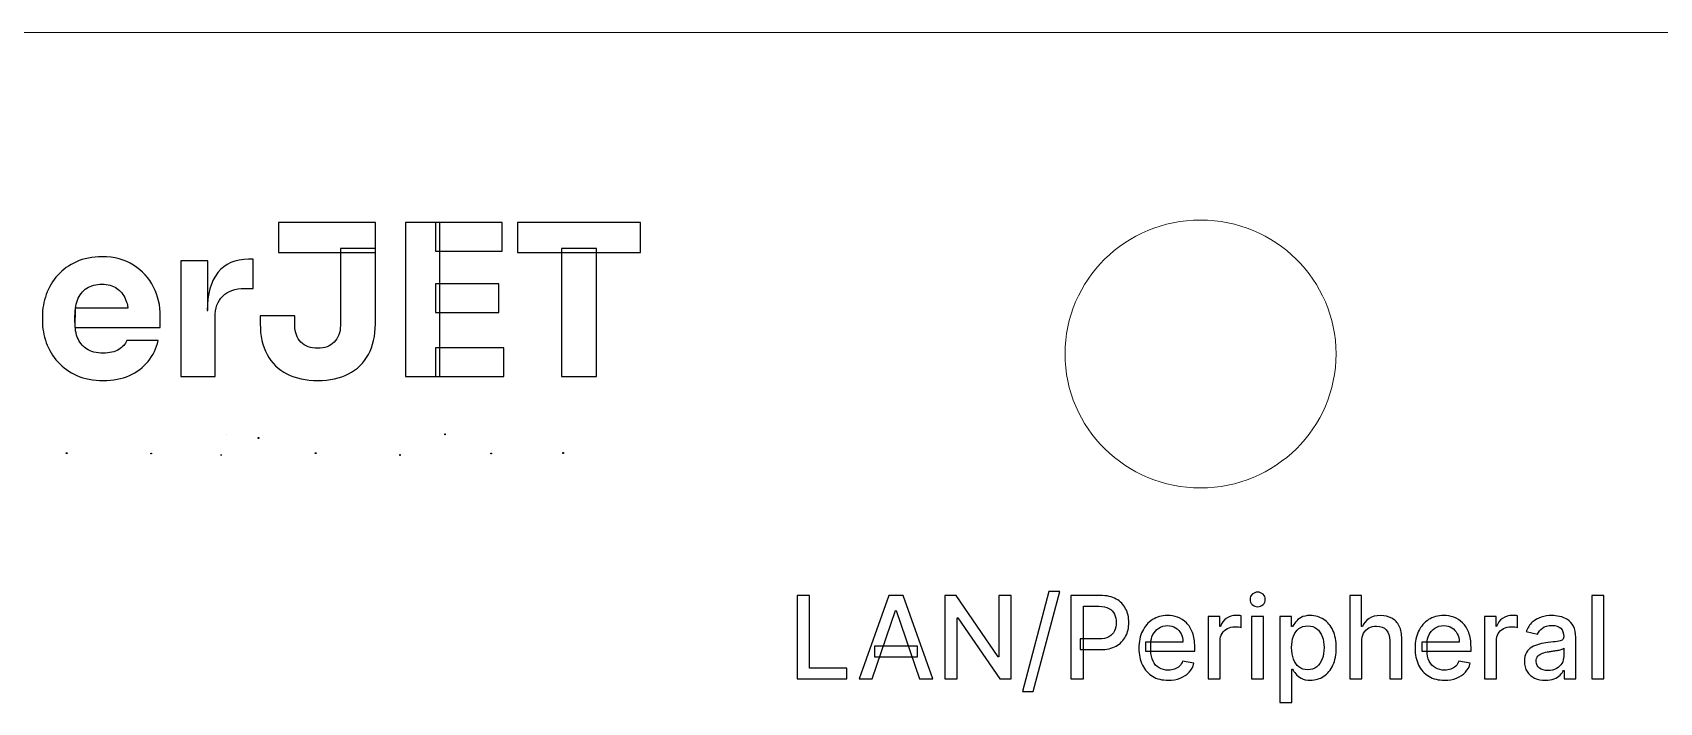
# Model space of a CAD drawing. Header units: millimetres. Extents: x -62 to 62, y -18 to 19.
# Drawn here: x 0.93 to 31.33, y 6.01 to 18.52 of the extents above; entities that cross this region are included whole.
import ezdxf
from ezdxf.lldxf.tags import DXFTag

# ---------------------------------------------------------------- set-up
doc = ezdxf.new("R2010")
doc.units = ezdxf.units.MM
doc.header["$MEASUREMENT"] = 0
doc.header["$XCLIPFRAME"] = 0
doc.layers.add('Layer 1', color=7, linetype='Continuous')
tags = doc.linetypes.add('New Line12', pattern=[0.2, 0.1, -0.1]).pattern_tags.tags
tags[6:7] = [DXFTag(74, 4), DXFTag(75, 0), DXFTag(340, '0'), DXFTag(46, 1.0), DXFTag(50, 0.0), DXFTag(44, 0.0), DXFTag(45, 0.0)]
tags[4:5] = [DXFTag(74, 4), DXFTag(75, 0), DXFTag(340, '0'), DXFTag(46, 1.0), DXFTag(50, 0.0), DXFTag(44, 0.0), DXFTag(45, 0.0)]
tags = doc.linetypes.add('New Line21', pattern=[0.2, 0.1, -0.1]).pattern_tags.tags
tags[6:7] = [DXFTag(74, 4), DXFTag(75, 0), DXFTag(340, '0'), DXFTag(46, 1.0), DXFTag(50, 0.0), DXFTag(44, 0.0), DXFTag(45, 0.0)]
tags[4:5] = [DXFTag(74, 4), DXFTag(75, 0), DXFTag(340, '0'), DXFTag(46, 1.0), DXFTag(50, 0.0), DXFTag(44, 0.0), DXFTag(45, 0.0)]
picture_1 = doc.add_image_def('image22.png', size_in_pixel=(75, 107))
picture_2 = doc.add_image_def('image23.png', size_in_pixel=(80, 80))
picture_3 = doc.add_image_def('image24.png', size_in_pixel=(80, 80))
picture_4 = doc.add_image_def('image25.png', size_in_pixel=(64, 77))
picture_5 = doc.add_image_def('image26.png', size_in_pixel=(22, 103))
picture_6 = doc.add_image_def('image27.png', size_in_pixel=(40, 75))
picture_7 = doc.add_image_def('image28.png', size_in_pixel=(51, 99))
picture_8 = doc.add_image_def('image29.png', size_in_pixel=(15, 14))
picture_9 = doc.add_image_def('image30.png', size_in_pixel=(22, 75))
picture_10 = doc.add_image_def('image31.png', size_in_pixel=(64, 77))

msp = doc.modelspace()

# ---------------------------------------------------------------- linework, layer by layer
at = {"layer": 'Layer 1', "color": 1, "linetype": 'New Line21', "lineweight": 5}
msp.add_open_spline([(-50.809, 18.516), (-50.809, 18.516), (50.768, 18.516), (50.768, 18.516)], degree=3, dxfattribs=at)
at = {"layer": 'Layer 1'}
for points, knots in [([(5.528, 14.408), (5.528, 14.408), (5.528, 14.972), (5.528, 14.972), (5.528, 14.972), (5.528, 14.972), (7.34, 14.972), (7.34, 14.972), (7.34, 14.972), (7.34, 14.972), (7.34, 14.408), (7.34, 14.408), (7.34, 14.408), (7.34, 14.408), (5.528, 14.408), (5.528, 14.408)], [0, 0, 0, 0, 0.2, 0.2, 0.2, 0.2, 0.4, 0.4, 0.4, 0.4, 0.6, 0.6, 0.6, 0.6, 1, 1, 1, 1]), ([(7.905, 12.094), (7.905, 12.094), (7.905, 14.972), (7.905, 14.972), (7.905, 14.972), (7.905, 14.972), (8.543, 14.972), (8.543, 14.972), (8.543, 14.972), (8.543, 14.972), (8.543, 12.094), (8.543, 12.094), (8.543, 12.094), (8.543, 12.094), (7.905, 12.094), (7.905, 12.094)], [0, 0, 0, 0, 0.2, 0.2, 0.2, 0.2, 0.4, 0.4, 0.4, 0.4, 0.6, 0.6, 0.6, 0.6, 1, 1, 1, 1]), ([(8.463, 14.436), (8.463, 14.436), (8.463, 14.972), (8.463, 14.972), (8.463, 14.972), (8.463, 14.972), (9.709, 14.972), (9.709, 14.972), (9.709, 14.972), (9.709, 14.972), (9.709, 14.436), (9.709, 14.436), (9.709, 14.436), (9.709, 14.436), (8.463, 14.436), (8.463, 14.436)], [0, 0, 0, 0, 0.2, 0.2, 0.2, 0.2, 0.4, 0.4, 0.4, 0.4, 0.6, 0.6, 0.6, 0.6, 1, 1, 1, 1]), ([(9.995, 14.408), (9.995, 14.408), (9.995, 14.972), (9.995, 14.972), (9.995, 14.972), (9.995, 14.972), (12.29, 14.972), (12.29, 14.972), (12.29, 14.972), (12.29, 14.972), (12.29, 14.408), (12.29, 14.408), (12.29, 14.408), (12.29, 14.408), (9.995, 14.408), (9.995, 14.408)], [0, 0, 0, 0, 0.2, 0.2, 0.2, 0.2, 0.4, 0.4, 0.4, 0.4, 0.6, 0.6, 0.6, 0.6, 1, 1, 1, 1]), ([(2.255, 12.019), (2.07, 12.019), (1.904, 12.05), (1.761, 12.113), (1.761, 12.113), (1.62, 12.177), (1.501, 12.261), (1.405, 12.366), (1.405, 12.366), (1.312, 12.473), (1.241, 12.593), (1.19, 12.725), (1.19, 12.725), (1.142, 12.859), (1.118, 12.995), (1.118, 13.135), (1.118, 13.135), (1.118, 13.135), (1.118, 13.213), (1.118, 13.213), (1.118, 13.213), (1.118, 13.358), (1.142, 13.496), (1.19, 13.627), (1.19, 13.627), (1.241, 13.761), (1.312, 13.881), (1.405, 13.986), (1.405, 13.986), (1.499, 14.091), (1.615, 14.174), (1.753, 14.235), (1.753, 14.235), (1.894, 14.298), (2.053, 14.329), (2.232, 14.329), (2.232, 14.329), (2.466, 14.329), (2.663, 14.277), (2.822, 14.171), (2.822, 14.171), (2.985, 14.069), (3.108, 13.934), (3.194, 13.765), (3.194, 13.765), (3.279, 13.6), (3.321, 13.418), (3.321, 13.221), (3.321, 13.221), (3.321, 13.221), (3.321, 13.008), (3.321, 13.008), (3.321, 13.008), (3.321, 13.008), (1.724, 13.008), (1.724, 13.008), (1.724, 13.008), (1.724, 13.008), (1.728, 13.367), (1.728, 13.367), (1.728, 13.367), (1.728, 13.367), (2.715, 13.367), (2.715, 13.367), (2.715, 13.367), (2.703, 13.47), (2.708, 13.444), (2.671, 13.533), (2.671, 13.533), (2.633, 13.625), (2.578, 13.694), (2.503, 13.742), (2.503, 13.742), (2.431, 13.792), (2.341, 13.817), (2.232, 13.817), (2.232, 13.817), (2.12, 13.817), (2.026, 13.792), (1.948, 13.742), (1.948, 13.742), (1.871, 13.692), (1.813, 13.618), (1.773, 13.521), (1.773, 13.521), (1.733, 13.426), (1.726, 13.309), (1.726, 13.17), (1.726, 13.17), (1.726, 13.041), (1.732, 12.928), (1.769, 12.831), (1.769, 12.831), (1.806, 12.736), (1.864, 12.663), (1.944, 12.61), (1.944, 12.61), (2.024, 12.558), (2.128, 12.531), (2.255, 12.531), (2.255, 12.531), (2.373, 12.531), (2.468, 12.554), (2.543, 12.598), (2.543, 12.598), (2.618, 12.643), (2.668, 12.698), (2.695, 12.764), (2.695, 12.764), (2.695, 12.764), (3.281, 12.764), (3.281, 12.764), (3.281, 12.764), (3.249, 12.619), (3.187, 12.491), (3.094, 12.377), (3.094, 12.377), (3.001, 12.264), (2.884, 12.177), (2.743, 12.113), (2.743, 12.113), (2.602, 12.05), (2.439, 12.019), (2.255, 12.019)], [0, 0, 0, 0, 0.03125, 0.03125, 0.03125, 0.03125, 0.0625, 0.0625, 0.0625, 0.0625, 0.09375, 0.09375, 0.09375, 0.09375, 0.125, 0.125, 0.125, 0.125, 0.15625, 0.15625, 0.15625, 0.15625, 0.1875, 0.1875, 0.1875, 0.1875, 0.21875, 0.21875, 0.21875, 0.21875, 0.25, 0.25, 0.25, 0.25, 0.28125, 0.28125, 0.28125, 0.28125, 0.3125, 0.3125, 0.3125, 0.3125, 0.34375, 0.34375, 0.34375, 0.34375, 0.375, 0.375, 0.375, 0.375, 0.40625, 0.40625, 0.40625, 0.40625, 0.4375, 0.4375, 0.4375, 0.4375, 0.46875, 0.46875, 0.46875, 0.46875, 0.5, 0.5, 0.5, 0.5, 0.53125, 0.53125, 0.53125, 0.53125, 0.5625, 0.5625, 0.5625, 0.5625, 0.59375, 0.59375, 0.59375, 0.59375, 0.625, 0.625, 0.625, 0.625, 0.65625, 0.65625, 0.65625, 0.65625, 0.6875, 0.6875, 0.6875, 0.6875, 0.71875, 0.71875, 0.71875, 0.71875, 0.75, 0.75, 0.75, 0.75, 0.78125, 0.78125, 0.78125, 0.78125, 0.8125, 0.8125, 0.8125, 0.8125, 0.84375, 0.84375, 0.84375, 0.84375, 0.875, 0.875, 0.875, 0.875, 0.90625, 0.90625, 0.90625, 0.90625, 0.9375, 0.9375, 0.9375, 0.9375, 1, 1, 1, 1]), ([(6.262, 12.019), (6.041, 12.019), (5.85, 12.06), (5.688, 12.141), (5.688, 12.141), (5.528, 12.225), (5.404, 12.346), (5.316, 12.504), (5.316, 12.504), (5.231, 12.662), (5.188, 12.853), (5.188, 13.079), (5.188, 13.079), (5.188, 13.079), (5.188, 13.225), (5.188, 13.225), (5.188, 13.225), (5.188, 13.225), (5.835, 13.225), (5.835, 13.225), (5.835, 13.225), (5.835, 13.225), (5.835, 13.044), (5.835, 13.044), (5.835, 13.044), (5.835, 12.918), (5.872, 12.815), (5.947, 12.736), (5.947, 12.736), (6.024, 12.66), (6.129, 12.622), (6.262, 12.622), (6.262, 12.622), (6.393, 12.622), (6.495, 12.66), (6.569, 12.736), (6.569, 12.736), (6.647, 12.815), (6.686, 12.918), (6.686, 13.044), (6.686, 13.044), (6.686, 13.044), (6.686, 14.487), (6.686, 14.487), (6.686, 14.487), (6.686, 14.487), (7.34, 14.487), (7.34, 14.487), (7.34, 14.487), (7.34, 14.487), (7.34, 13.079), (7.34, 13.079), (7.34, 13.079), (7.34, 12.853), (7.296, 12.662), (7.208, 12.504), (7.208, 12.504), (7.123, 12.346), (6.999, 12.225), (6.837, 12.141), (6.837, 12.141), (6.677, 12.06), (6.486, 12.019), (6.262, 12.019)], [0, 0, 0, 0, 0.058824, 0.058824, 0.058824, 0.058824, 0.117647, 0.117647, 0.117647, 0.117647, 0.176471, 0.176471, 0.176471, 0.176471, 0.235294, 0.235294, 0.235294, 0.235294, 0.294118, 0.294118, 0.294118, 0.294118, 0.352941, 0.352941, 0.352941, 0.352941, 0.411765, 0.411765, 0.411765, 0.411765, 0.470588, 0.470588, 0.470588, 0.470588, 0.529412, 0.529412, 0.529412, 0.529412, 0.588235, 0.588235, 0.588235, 0.588235, 0.647059, 0.647059, 0.647059, 0.647059, 0.705882, 0.705882, 0.705882, 0.705882, 0.764706, 0.764706, 0.764706, 0.764706, 0.823529, 0.823529, 0.823529, 0.823529, 0.882353, 0.882353, 0.882353, 0.882353, 1, 1, 1, 1]), ([(10.814, 12.094), (10.814, 12.094), (10.814, 14.487), (10.814, 14.487), (10.814, 14.487), (10.814, 14.487), (11.468, 14.487), (11.468, 14.487), (11.468, 14.487), (11.468, 14.487), (11.468, 12.094), (11.468, 12.094), (11.468, 12.094), (11.468, 12.094), (10.814, 12.094), (10.814, 12.094)], [0, 0, 0, 0, 0.2, 0.2, 0.2, 0.2, 0.4, 0.4, 0.4, 0.4, 0.6, 0.6, 0.6, 0.6, 1, 1, 1, 1]), ([(3.704, 12.094), (3.704, 12.094), (3.704, 14.254), (3.704, 14.254), (3.704, 14.254), (3.704, 14.254), (4.211, 14.254), (4.211, 14.254), (4.211, 14.254), (4.211, 14.254), (4.211, 13.328), (4.211, 13.328), (4.211, 13.328), (4.211, 13.328), (4.199, 13.328), (4.199, 13.328), (4.199, 13.328), (4.199, 13.632), (4.265, 13.868), (4.395, 14.033), (4.395, 14.033), (4.528, 14.199), (4.72, 14.282), (4.97, 14.282), (4.97, 14.282), (4.97, 14.282), (5.053, 14.282), (5.053, 14.282), (5.053, 14.282), (5.053, 14.282), (5.053, 13.738), (5.053, 13.738), (5.053, 13.738), (5.053, 13.738), (4.894, 13.738), (4.894, 13.738), (4.894, 13.738), (4.718, 13.738), (4.582, 13.69), (4.487, 13.596), (4.487, 13.596), (4.391, 13.504), (4.343, 13.37), (4.343, 13.194), (4.343, 13.194), (4.343, 13.194), (4.343, 12.094), (4.343, 12.094), (4.343, 12.094), (4.343, 12.094), (3.704, 12.094), (3.704, 12.094)], [0, 0, 0, 0, 0.071429, 0.071429, 0.071429, 0.071429, 0.142857, 0.142857, 0.142857, 0.142857, 0.214286, 0.214286, 0.214286, 0.214286, 0.285714, 0.285714, 0.285714, 0.285714, 0.357143, 0.357143, 0.357143, 0.357143, 0.428571, 0.428571, 0.428571, 0.428571, 0.5, 0.5, 0.5, 0.5, 0.571429, 0.571429, 0.571429, 0.571429, 0.642857, 0.642857, 0.642857, 0.642857, 0.714286, 0.714286, 0.714286, 0.714286, 0.785714, 0.785714, 0.785714, 0.785714, 0.857143, 0.857143, 0.857143, 0.857143, 1, 1, 1, 1]), ([(8.463, 13.288), (8.463, 13.288), (8.463, 13.825), (8.463, 13.825), (8.463, 13.825), (8.463, 13.825), (9.645, 13.825), (9.645, 13.825), (9.645, 13.825), (9.645, 13.825), (9.645, 13.288), (9.645, 13.288), (9.645, 13.288), (9.645, 13.288), (8.463, 13.288), (8.463, 13.288)], [0, 0, 0, 0, 0.2, 0.2, 0.2, 0.2, 0.4, 0.4, 0.4, 0.4, 0.6, 0.6, 0.6, 0.6, 1, 1, 1, 1]), ([(8.463, 12.094), (8.463, 12.094), (8.463, 12.63), (8.463, 12.63), (8.463, 12.63), (8.463, 12.63), (9.737, 12.63), (9.737, 12.63), (9.737, 12.63), (9.737, 12.63), (9.737, 12.094), (9.737, 12.094), (9.737, 12.094), (9.737, 12.094), (8.463, 12.094), (8.463, 12.094)], [0, 0, 0, 0, 0.2, 0.2, 0.2, 0.2, 0.4, 0.4, 0.4, 0.4, 0.6, 0.6, 0.6, 0.6, 1, 1, 1, 1]), ([(15.22, 6.447), (15.22, 6.447), (15.22, 8.005), (15.22, 8.005), (15.22, 8.005), (15.22, 8.005), (15.453, 8.005), (15.453, 8.005), (15.453, 8.005), (15.453, 8.005), (15.453, 6.649), (15.453, 6.649), (15.453, 6.649), (15.453, 6.649), (16.15, 6.649), (16.15, 6.649), (16.15, 6.649), (16.15, 6.649), (16.15, 6.447), (16.15, 6.447), (16.15, 6.447), (16.15, 6.447), (15.22, 6.447), (15.22, 6.447)], [0, 0, 0, 0, 0.142857, 0.142857, 0.142857, 0.142857, 0.285714, 0.285714, 0.285714, 0.285714, 0.428571, 0.428571, 0.428571, 0.428571, 0.571429, 0.571429, 0.571429, 0.571429, 0.714286, 0.714286, 0.714286, 0.714286, 1, 1, 1, 1]), ([(16.624, 6.447), (16.624, 6.447), (16.377, 6.447), (16.377, 6.447), (16.377, 6.447), (16.377, 6.447), (16.931, 8.005), (16.931, 8.005), (16.931, 8.005), (16.931, 8.005), (17.2, 8.005), (17.2, 8.005), (17.2, 8.005), (17.2, 8.005), (17.754, 6.447), (17.754, 6.447), (17.754, 6.447), (17.754, 6.447), (17.507, 6.447), (17.507, 6.447), (17.507, 6.447), (17.507, 6.447), (17.072, 7.722), (17.072, 7.722), (17.072, 7.722), (17.072, 7.722), (17.06, 7.722), (17.06, 7.722), (17.06, 7.722), (17.06, 7.722), (16.624, 6.447), (16.624, 6.447)], [0, 0, 0, 0, 0.111111, 0.111111, 0.111111, 0.111111, 0.222222, 0.222222, 0.222222, 0.222222, 0.333333, 0.333333, 0.333333, 0.333333, 0.444444, 0.444444, 0.444444, 0.444444, 0.555556, 0.555556, 0.555556, 0.555556, 0.666667, 0.666667, 0.666667, 0.666667, 0.777778, 0.777778, 0.777778, 0.777778, 1, 1, 1, 1]), ([(19.218, 8.005), (19.218, 8.005), (19.218, 6.447), (19.218, 6.447), (19.218, 6.447), (19.218, 6.447), (19.005, 6.447), (19.005, 6.447), (19.005, 6.447), (19.005, 6.447), (18.222, 7.59), (18.222, 7.59), (18.222, 7.59), (18.222, 7.59), (18.208, 7.59), (18.208, 7.59), (18.208, 7.59), (18.208, 7.59), (18.208, 6.447), (18.208, 6.447), (18.208, 6.447), (18.208, 6.447), (17.976, 6.447), (17.976, 6.447), (17.976, 6.447), (17.976, 6.447), (17.976, 8.005), (17.976, 8.005), (17.976, 8.005), (17.976, 8.005), (18.191, 8.005), (18.191, 8.005), (18.191, 8.005), (18.191, 8.005), (18.974, 6.861), (18.974, 6.861), (18.974, 6.861), (18.974, 6.861), (18.988, 6.861), (18.988, 6.861), (18.988, 6.861), (18.988, 6.861), (18.988, 8.005), (18.988, 8.005), (18.988, 8.005), (18.988, 8.005), (19.218, 8.005), (19.218, 8.005)], [0, 0, 0, 0, 0.076923, 0.076923, 0.076923, 0.076923, 0.153846, 0.153846, 0.153846, 0.153846, 0.230769, 0.230769, 0.230769, 0.230769, 0.307692, 0.307692, 0.307692, 0.307692, 0.384615, 0.384615, 0.384615, 0.384615, 0.461538, 0.461538, 0.461538, 0.461538, 0.538462, 0.538462, 0.538462, 0.538462, 0.615385, 0.615385, 0.615385, 0.615385, 0.692308, 0.692308, 0.692308, 0.692308, 0.769231, 0.769231, 0.769231, 0.769231, 0.846154, 0.846154, 0.846154, 0.846154, 1, 1, 1, 1]), ([(20.125, 8.078), (20.125, 8.078), (19.629, 6.212), (19.629, 6.212), (19.629, 6.212), (19.629, 6.212), (19.429, 6.212), (19.429, 6.212), (19.429, 6.212), (19.429, 6.212), (19.925, 8.078), (19.925, 8.078), (19.925, 8.078), (19.925, 8.078), (20.125, 8.078), (20.125, 8.078)], [0, 0, 0, 0, 0.2, 0.2, 0.2, 0.2, 0.4, 0.4, 0.4, 0.4, 0.6, 0.6, 0.6, 0.6, 1, 1, 1, 1]), ([(20.334, 6.447), (20.334, 6.447), (20.334, 8.005), (20.334, 8.005), (20.334, 8.005), (20.334, 8.005), (20.883, 8.005), (20.883, 8.005), (20.883, 8.005), (21.003, 8.005), (21.102, 7.983), (21.181, 7.939), (21.181, 7.939), (21.259, 7.894), (21.318, 7.834), (21.357, 7.758), (21.357, 7.758), (21.396, 7.682), (21.416, 7.596), (21.416, 7.5), (21.416, 7.5), (21.416, 7.404), (21.396, 7.319), (21.357, 7.242), (21.357, 7.242), (21.317, 7.166), (21.258, 7.105), (21.179, 7.061), (21.179, 7.061), (21.101, 7.016), (21.002, 6.995), (20.882, 6.995), (20.882, 6.995), (20.882, 6.995), (20.505, 6.995), (20.505, 6.995), (20.505, 6.995), (20.505, 6.995), (20.505, 7.194), (20.505, 7.194), (20.505, 7.194), (20.505, 7.194), (20.861, 7.194), (20.861, 7.194), (20.861, 7.194), (20.937, 7.194), (20.998, 7.207), (21.045, 7.234), (21.045, 7.234), (21.093, 7.26), (21.127, 7.297), (21.149, 7.343), (21.149, 7.343), (21.171, 7.389), (21.182, 7.442), (21.182, 7.5), (21.182, 7.5), (21.182, 7.559), (21.171, 7.612), (21.149, 7.657), (21.149, 7.657), (21.127, 7.703), (21.092, 7.738), (21.045, 7.764), (21.045, 7.764), (20.997, 7.79), (20.935, 7.803), (20.858, 7.803), (20.858, 7.803), (20.858, 7.803), (20.567, 7.803), (20.567, 7.803), (20.567, 7.803), (20.567, 7.803), (20.567, 6.447), (20.567, 6.447), (20.567, 6.447), (20.567, 6.447), (20.334, 6.447), (20.334, 6.447)], [0, 0, 0, 0, 0.047619, 0.047619, 0.047619, 0.047619, 0.095238, 0.095238, 0.095238, 0.095238, 0.142857, 0.142857, 0.142857, 0.142857, 0.190476, 0.190476, 0.190476, 0.190476, 0.238095, 0.238095, 0.238095, 0.238095, 0.285714, 0.285714, 0.285714, 0.285714, 0.333333, 0.333333, 0.333333, 0.333333, 0.380952, 0.380952, 0.380952, 0.380952, 0.428571, 0.428571, 0.428571, 0.428571, 0.47619, 0.47619, 0.47619, 0.47619, 0.52381, 0.52381, 0.52381, 0.52381, 0.571429, 0.571429, 0.571429, 0.571429, 0.619048, 0.619048, 0.619048, 0.619048, 0.666667, 0.666667, 0.666667, 0.666667, 0.714286, 0.714286, 0.714286, 0.714286, 0.761905, 0.761905, 0.761905, 0.761905, 0.809524, 0.809524, 0.809524, 0.809524, 0.857143, 0.857143, 0.857143, 0.857143, 0.904762, 0.904762, 0.904762, 0.904762, 1, 1, 1, 1]), ([(23.824, 7.795), (23.785, 7.795), (23.751, 7.809), (23.723, 7.835), (23.723, 7.835), (23.696, 7.862), (23.682, 7.894), (23.682, 7.931), (23.682, 7.931), (23.682, 7.969), (23.696, 8.001), (23.723, 8.027), (23.723, 8.027), (23.751, 8.054), (23.785, 8.067), (23.824, 8.067), (23.824, 8.067), (23.863, 8.067), (23.896, 8.054), (23.924, 8.027), (23.924, 8.027), (23.952, 8.001), (23.966, 7.969), (23.966, 7.931), (23.966, 7.931), (23.966, 7.894), (23.952, 7.862), (23.924, 7.835), (23.924, 7.835), (23.896, 7.809), (23.863, 7.795), (23.824, 7.795)], [0, 0, 0, 0, 0.111111, 0.111111, 0.111111, 0.111111, 0.222222, 0.222222, 0.222222, 0.222222, 0.333333, 0.333333, 0.333333, 0.333333, 0.444444, 0.444444, 0.444444, 0.444444, 0.555556, 0.555556, 0.555556, 0.555556, 0.666667, 0.666667, 0.666667, 0.666667, 0.777778, 0.777778, 0.777778, 0.777778, 1, 1, 1, 1]), ([(25.769, 7.141), (25.769, 7.141), (25.769, 6.447), (25.769, 6.447), (25.769, 6.447), (25.769, 6.447), (25.544, 6.447), (25.544, 6.447), (25.544, 6.447), (25.544, 6.447), (25.544, 8.005), (25.544, 8.005), (25.544, 8.005), (25.544, 8.005), (25.766, 8.005), (25.766, 8.005), (25.766, 8.005), (25.766, 8.005), (25.766, 7.425), (25.766, 7.425), (25.766, 7.425), (25.766, 7.425), (25.78, 7.425), (25.78, 7.425), (25.78, 7.425), (25.807, 7.488), (25.848, 7.538), (25.904, 7.575), (25.904, 7.575), (25.959, 7.612), (26.032, 7.631), (26.122, 7.631), (26.122, 7.631), (26.201, 7.631), (26.27, 7.614), (26.329, 7.581), (26.329, 7.581), (26.389, 7.548), (26.435, 7.499), (26.468, 7.433), (26.468, 7.433), (26.501, 7.369), (26.517, 7.287), (26.517, 7.19), (26.517, 7.19), (26.517, 7.19), (26.517, 6.447), (26.517, 6.447), (26.517, 6.447), (26.517, 6.447), (26.292, 6.447), (26.292, 6.447), (26.292, 6.447), (26.292, 6.447), (26.292, 7.163), (26.292, 7.163), (26.292, 7.163), (26.292, 7.248), (26.271, 7.315), (26.227, 7.362), (26.227, 7.362), (26.183, 7.41), (26.123, 7.433), (26.045, 7.433), (26.045, 7.433), (25.992, 7.433), (25.944, 7.422), (25.902, 7.399), (25.902, 7.399), (25.861, 7.376), (25.828, 7.343), (25.804, 7.299), (25.804, 7.299), (25.78, 7.255), (25.769, 7.202), (25.769, 7.141)], [0, 0, 0, 0, 0.05, 0.05, 0.05, 0.05, 0.1, 0.1, 0.1, 0.1, 0.15, 0.15, 0.15, 0.15, 0.2, 0.2, 0.2, 0.2, 0.25, 0.25, 0.25, 0.25, 0.3, 0.3, 0.3, 0.3, 0.35, 0.35, 0.35, 0.35, 0.4, 0.4, 0.4, 0.4, 0.45, 0.45, 0.45, 0.45, 0.5, 0.5, 0.5, 0.5, 0.55, 0.55, 0.55, 0.55, 0.6, 0.6, 0.6, 0.6, 0.65, 0.65, 0.65, 0.65, 0.7, 0.7, 0.7, 0.7, 0.75, 0.75, 0.75, 0.75, 0.8, 0.8, 0.8, 0.8, 0.85, 0.85, 0.85, 0.85, 0.9, 0.9, 0.9, 0.9, 1, 1, 1, 1]), ([(30.291, 8.005), (30.291, 8.005), (30.291, 6.447), (30.291, 6.447), (30.291, 6.447), (30.291, 6.447), (30.067, 6.447), (30.067, 6.447), (30.067, 6.447), (30.067, 6.447), (30.067, 8.005), (30.067, 8.005), (30.067, 8.005), (30.067, 8.005), (30.291, 8.005), (30.291, 8.005)], [0, 0, 0, 0, 0.2, 0.2, 0.2, 0.2, 0.4, 0.4, 0.4, 0.4, 0.6, 0.6, 0.6, 0.6, 1, 1, 1, 1]), ([(22.153, 6.423), (22.04, 6.423), (21.942, 6.447), (21.859, 6.497), (21.859, 6.497), (21.778, 6.546), (21.715, 6.616), (21.67, 6.706), (21.67, 6.706), (21.626, 6.796), (21.604, 6.902), (21.604, 7.024), (21.604, 7.024), (21.604, 7.143), (21.626, 7.248), (21.67, 7.34), (21.67, 7.34), (21.715, 7.431), (21.777, 7.502), (21.857, 7.554), (21.857, 7.554), (21.937, 7.605), (22.03, 7.631), (22.138, 7.631), (22.138, 7.631), (22.203, 7.631), (22.266, 7.62), (22.327, 7.598), (22.327, 7.598), (22.388, 7.576), (22.443, 7.542), (22.492, 7.495), (22.492, 7.495), (22.54, 7.449), (22.578, 7.388), (22.607, 7.313), (22.607, 7.313), (22.635, 7.239), (22.649, 7.149), (22.649, 7.043), (22.649, 7.043), (22.649, 7.043), (22.649, 6.963), (22.649, 6.963), (22.649, 6.963), (22.649, 6.963), (21.731, 6.963), (21.731, 6.963), (21.731, 6.963), (21.731, 6.963), (21.731, 7.133), (21.731, 7.133), (21.731, 7.133), (21.731, 7.133), (22.428, 7.133), (22.428, 7.133), (22.428, 7.133), (22.428, 7.193), (22.416, 7.246), (22.392, 7.292), (22.392, 7.292), (22.368, 7.338), (22.334, 7.375), (22.291, 7.402), (22.291, 7.402), (22.248, 7.429), (22.197, 7.443), (22.139, 7.443), (22.139, 7.443), (22.076, 7.443), (22.021, 7.427), (21.974, 7.395), (21.974, 7.395), (21.927, 7.364), (21.891, 7.324), (21.866, 7.274), (21.866, 7.274), (21.84, 7.224), (21.828, 7.17), (21.828, 7.112), (21.828, 7.112), (21.828, 7.112), (21.828, 6.979), (21.828, 6.979), (21.828, 6.979), (21.828, 6.9), (21.841, 6.834), (21.869, 6.779), (21.869, 6.779), (21.896, 6.724), (21.934, 6.682), (21.984, 6.654), (21.984, 6.654), (22.033, 6.625), (22.09, 6.611), (22.156, 6.611), (22.156, 6.611), (22.198, 6.611), (22.237, 6.617), (22.272, 6.629), (22.272, 6.629), (22.307, 6.642), (22.338, 6.661), (22.363, 6.686), (22.363, 6.686), (22.389, 6.71), (22.408, 6.741), (22.422, 6.777), (22.422, 6.777), (22.422, 6.777), (22.634, 6.739), (22.634, 6.739), (22.634, 6.739), (22.617, 6.675), (22.587, 6.62), (22.543, 6.572), (22.543, 6.572), (22.499, 6.525), (22.444, 6.488), (22.378, 6.462), (22.378, 6.462), (22.312, 6.436), (22.238, 6.423), (22.153, 6.423)], [0, 0, 0, 0, 0.03125, 0.03125, 0.03125, 0.03125, 0.0625, 0.0625, 0.0625, 0.0625, 0.09375, 0.09375, 0.09375, 0.09375, 0.125, 0.125, 0.125, 0.125, 0.15625, 0.15625, 0.15625, 0.15625, 0.1875, 0.1875, 0.1875, 0.1875, 0.21875, 0.21875, 0.21875, 0.21875, 0.25, 0.25, 0.25, 0.25, 0.28125, 0.28125, 0.28125, 0.28125, 0.3125, 0.3125, 0.3125, 0.3125, 0.34375, 0.34375, 0.34375, 0.34375, 0.375, 0.375, 0.375, 0.375, 0.40625, 0.40625, 0.40625, 0.40625, 0.4375, 0.4375, 0.4375, 0.4375, 0.46875, 0.46875, 0.46875, 0.46875, 0.5, 0.5, 0.5, 0.5, 0.53125, 0.53125, 0.53125, 0.53125, 0.5625, 0.5625, 0.5625, 0.5625, 0.59375, 0.59375, 0.59375, 0.59375, 0.625, 0.625, 0.625, 0.625, 0.65625, 0.65625, 0.65625, 0.65625, 0.6875, 0.6875, 0.6875, 0.6875, 0.71875, 0.71875, 0.71875, 0.71875, 0.75, 0.75, 0.75, 0.75, 0.78125, 0.78125, 0.78125, 0.78125, 0.8125, 0.8125, 0.8125, 0.8125, 0.84375, 0.84375, 0.84375, 0.84375, 0.875, 0.875, 0.875, 0.875, 0.90625, 0.90625, 0.90625, 0.90625, 0.9375, 0.9375, 0.9375, 0.9375, 1, 1, 1, 1]), ([(22.898, 6.447), (22.898, 6.447), (22.898, 7.615), (22.898, 7.615), (22.898, 7.615), (22.898, 7.615), (23.115, 7.615), (23.115, 7.615), (23.115, 7.615), (23.115, 7.615), (23.115, 7.429), (23.115, 7.429), (23.115, 7.429), (23.115, 7.429), (23.127, 7.429), (23.127, 7.429), (23.127, 7.429), (23.148, 7.492), (23.185, 7.542), (23.238, 7.578), (23.238, 7.578), (23.292, 7.614), (23.353, 7.633), (23.421, 7.633), (23.421, 7.633), (23.434, 7.633), (23.451, 7.632), (23.47, 7.631), (23.47, 7.631), (23.49, 7.63), (23.505, 7.629), (23.516, 7.627), (23.516, 7.627), (23.516, 7.627), (23.516, 7.41), (23.516, 7.41), (23.516, 7.41), (23.507, 7.412), (23.491, 7.415), (23.468, 7.418), (23.468, 7.418), (23.445, 7.422), (23.422, 7.423), (23.399, 7.423), (23.399, 7.423), (23.346, 7.423), (23.298, 7.412), (23.257, 7.389), (23.257, 7.389), (23.215, 7.367), (23.183, 7.336), (23.159, 7.296), (23.159, 7.296), (23.135, 7.256), (23.123, 7.211), (23.123, 7.16), (23.123, 7.16), (23.123, 7.16), (23.123, 6.447), (23.123, 6.447), (23.123, 6.447), (23.123, 6.447), (22.898, 6.447), (22.898, 6.447)], [0, 0, 0, 0, 0.058824, 0.058824, 0.058824, 0.058824, 0.117647, 0.117647, 0.117647, 0.117647, 0.176471, 0.176471, 0.176471, 0.176471, 0.235294, 0.235294, 0.235294, 0.235294, 0.294118, 0.294118, 0.294118, 0.294118, 0.352941, 0.352941, 0.352941, 0.352941, 0.411765, 0.411765, 0.411765, 0.411765, 0.470588, 0.470588, 0.470588, 0.470588, 0.529412, 0.529412, 0.529412, 0.529412, 0.588235, 0.588235, 0.588235, 0.588235, 0.647059, 0.647059, 0.647059, 0.647059, 0.705882, 0.705882, 0.705882, 0.705882, 0.764706, 0.764706, 0.764706, 0.764706, 0.823529, 0.823529, 0.823529, 0.823529, 0.882353, 0.882353, 0.882353, 0.882353, 1, 1, 1, 1]), ([(23.71, 6.447), (23.71, 6.447), (23.71, 7.615), (23.71, 7.615), (23.71, 7.615), (23.71, 7.615), (23.935, 7.615), (23.935, 7.615), (23.935, 7.615), (23.935, 7.615), (23.935, 6.447), (23.935, 6.447), (23.935, 6.447), (23.935, 6.447), (23.71, 6.447), (23.71, 6.447)], [0, 0, 0, 0, 0.2, 0.2, 0.2, 0.2, 0.4, 0.4, 0.4, 0.4, 0.6, 0.6, 0.6, 0.6, 1, 1, 1, 1]), ([(24.238, 6.008), (24.238, 6.008), (24.238, 7.615), (24.238, 7.615), (24.238, 7.615), (24.238, 7.615), (24.457, 7.615), (24.457, 7.615), (24.457, 7.615), (24.457, 7.615), (24.457, 7.426), (24.457, 7.426), (24.457, 7.426), (24.457, 7.426), (24.476, 7.426), (24.476, 7.426), (24.476, 7.426), (24.489, 7.45), (24.508, 7.479), (24.532, 7.51), (24.532, 7.51), (24.557, 7.542), (24.591, 7.57), (24.634, 7.594), (24.634, 7.594), (24.678, 7.618), (24.736, 7.631), (24.807, 7.631), (24.807, 7.631), (24.9, 7.631), (24.984, 7.607), (25.057, 7.559), (25.057, 7.559), (25.13, 7.511), (25.187, 7.443), (25.229, 7.353), (25.229, 7.353), (25.271, 7.263), (25.292, 7.155), (25.292, 7.029), (25.292, 7.029), (25.292, 6.902), (25.271, 6.794), (25.23, 6.704), (25.23, 6.704), (25.188, 6.614), (25.131, 6.545), (25.058, 6.496), (25.058, 6.496), (24.986, 6.448), (24.903, 6.424), (24.809, 6.424), (24.809, 6.424), (24.739, 6.424), (24.682, 6.436), (24.637, 6.46), (24.637, 6.46), (24.593, 6.484), (24.559, 6.511), (24.534, 6.543), (24.534, 6.543), (24.509, 6.575), (24.489, 6.604), (24.476, 6.628), (24.476, 6.628), (24.476, 6.628), (24.462, 6.628), (24.462, 6.628), (24.462, 6.628), (24.462, 6.628), (24.462, 6.008), (24.462, 6.008), (24.462, 6.008), (24.462, 6.008), (24.238, 6.008), (24.238, 6.008)], [0, 0, 0, 0, 0.05, 0.05, 0.05, 0.05, 0.1, 0.1, 0.1, 0.1, 0.15, 0.15, 0.15, 0.15, 0.2, 0.2, 0.2, 0.2, 0.25, 0.25, 0.25, 0.25, 0.3, 0.3, 0.3, 0.3, 0.35, 0.35, 0.35, 0.35, 0.4, 0.4, 0.4, 0.4, 0.45, 0.45, 0.45, 0.45, 0.5, 0.5, 0.5, 0.5, 0.55, 0.55, 0.55, 0.55, 0.6, 0.6, 0.6, 0.6, 0.65, 0.65, 0.65, 0.65, 0.7, 0.7, 0.7, 0.7, 0.75, 0.75, 0.75, 0.75, 0.8, 0.8, 0.8, 0.8, 0.85, 0.85, 0.85, 0.85, 0.9, 0.9, 0.9, 0.9, 1, 1, 1, 1]), ([(27.315, 6.423), (27.201, 6.423), (27.103, 6.447), (27.021, 6.497), (27.021, 6.497), (26.939, 6.546), (26.876, 6.616), (26.831, 6.706), (26.831, 6.706), (26.787, 6.796), (26.765, 6.902), (26.765, 7.024), (26.765, 7.024), (26.765, 7.143), (26.787, 7.248), (26.831, 7.34), (26.831, 7.34), (26.876, 7.431), (26.938, 7.502), (27.018, 7.554), (27.018, 7.554), (27.098, 7.605), (27.192, 7.631), (27.299, 7.631), (27.299, 7.631), (27.364, 7.631), (27.427, 7.62), (27.488, 7.598), (27.488, 7.598), (27.549, 7.576), (27.604, 7.542), (27.653, 7.495), (27.653, 7.495), (27.701, 7.449), (27.74, 7.388), (27.768, 7.313), (27.768, 7.313), (27.796, 7.239), (27.81, 7.149), (27.81, 7.043), (27.81, 7.043), (27.81, 7.043), (27.81, 6.963), (27.81, 6.963), (27.81, 6.963), (27.81, 6.963), (26.892, 6.963), (26.892, 6.963), (26.892, 6.963), (26.892, 6.963), (26.892, 7.133), (26.892, 7.133), (26.892, 7.133), (26.892, 7.133), (27.59, 7.133), (27.59, 7.133), (27.59, 7.133), (27.59, 7.193), (27.578, 7.246), (27.554, 7.292), (27.554, 7.292), (27.53, 7.338), (27.496, 7.375), (27.452, 7.402), (27.452, 7.402), (27.409, 7.429), (27.359, 7.443), (27.3, 7.443), (27.3, 7.443), (27.237, 7.443), (27.182, 7.427), (27.135, 7.395), (27.135, 7.395), (27.088, 7.364), (27.052, 7.324), (27.027, 7.274), (27.027, 7.274), (27.002, 7.224), (26.989, 7.17), (26.989, 7.112), (26.989, 7.112), (26.989, 7.112), (26.989, 6.979), (26.989, 6.979), (26.989, 6.979), (26.989, 6.9), (27.003, 6.834), (27.03, 6.779), (27.03, 6.779), (27.057, 6.724), (27.096, 6.682), (27.145, 6.654), (27.145, 6.654), (27.194, 6.625), (27.251, 6.611), (27.317, 6.611), (27.317, 6.611), (27.36, 6.611), (27.398, 6.617), (27.433, 6.629), (27.433, 6.629), (27.469, 6.642), (27.499, 6.661), (27.524, 6.686), (27.524, 6.686), (27.55, 6.71), (27.57, 6.741), (27.583, 6.777), (27.583, 6.777), (27.583, 6.777), (27.796, 6.739), (27.796, 6.739), (27.796, 6.739), (27.779, 6.675), (27.748, 6.62), (27.704, 6.572), (27.704, 6.572), (27.66, 6.525), (27.606, 6.488), (27.54, 6.462), (27.54, 6.462), (27.474, 6.436), (27.399, 6.423), (27.315, 6.423)], [0, 0, 0, 0, 0.03125, 0.03125, 0.03125, 0.03125, 0.0625, 0.0625, 0.0625, 0.0625, 0.09375, 0.09375, 0.09375, 0.09375, 0.125, 0.125, 0.125, 0.125, 0.15625, 0.15625, 0.15625, 0.15625, 0.1875, 0.1875, 0.1875, 0.1875, 0.21875, 0.21875, 0.21875, 0.21875, 0.25, 0.25, 0.25, 0.25, 0.28125, 0.28125, 0.28125, 0.28125, 0.3125, 0.3125, 0.3125, 0.3125, 0.34375, 0.34375, 0.34375, 0.34375, 0.375, 0.375, 0.375, 0.375, 0.40625, 0.40625, 0.40625, 0.40625, 0.4375, 0.4375, 0.4375, 0.4375, 0.46875, 0.46875, 0.46875, 0.46875, 0.5, 0.5, 0.5, 0.5, 0.53125, 0.53125, 0.53125, 0.53125, 0.5625, 0.5625, 0.5625, 0.5625, 0.59375, 0.59375, 0.59375, 0.59375, 0.625, 0.625, 0.625, 0.625, 0.65625, 0.65625, 0.65625, 0.65625, 0.6875, 0.6875, 0.6875, 0.6875, 0.71875, 0.71875, 0.71875, 0.71875, 0.75, 0.75, 0.75, 0.75, 0.78125, 0.78125, 0.78125, 0.78125, 0.8125, 0.8125, 0.8125, 0.8125, 0.84375, 0.84375, 0.84375, 0.84375, 0.875, 0.875, 0.875, 0.875, 0.90625, 0.90625, 0.90625, 0.90625, 0.9375, 0.9375, 0.9375, 0.9375, 1, 1, 1, 1]), ([(28.059, 6.447), (28.059, 6.447), (28.059, 7.615), (28.059, 7.615), (28.059, 7.615), (28.059, 7.615), (28.277, 7.615), (28.277, 7.615), (28.277, 7.615), (28.277, 7.615), (28.277, 7.429), (28.277, 7.429), (28.277, 7.429), (28.277, 7.429), (28.289, 7.429), (28.289, 7.429), (28.289, 7.429), (28.31, 7.492), (28.347, 7.542), (28.4, 7.578), (28.4, 7.578), (28.453, 7.614), (28.514, 7.633), (28.582, 7.633), (28.582, 7.633), (28.596, 7.633), (28.612, 7.632), (28.631, 7.631), (28.631, 7.631), (28.651, 7.63), (28.666, 7.629), (28.677, 7.627), (28.677, 7.627), (28.677, 7.627), (28.677, 7.41), (28.677, 7.41), (28.677, 7.41), (28.668, 7.412), (28.652, 7.415), (28.629, 7.418), (28.629, 7.418), (28.606, 7.422), (28.583, 7.423), (28.56, 7.423), (28.56, 7.423), (28.507, 7.423), (28.459, 7.412), (28.418, 7.389), (28.418, 7.389), (28.377, 7.367), (28.344, 7.336), (28.32, 7.296), (28.32, 7.296), (28.296, 7.256), (28.284, 7.211), (28.284, 7.16), (28.284, 7.16), (28.284, 7.16), (28.284, 6.447), (28.284, 6.447), (28.284, 6.447), (28.284, 6.447), (28.059, 6.447), (28.059, 6.447)], [0, 0, 0, 0, 0.058824, 0.058824, 0.058824, 0.058824, 0.117647, 0.117647, 0.117647, 0.117647, 0.176471, 0.176471, 0.176471, 0.176471, 0.235294, 0.235294, 0.235294, 0.235294, 0.294118, 0.294118, 0.294118, 0.294118, 0.352941, 0.352941, 0.352941, 0.352941, 0.411765, 0.411765, 0.411765, 0.411765, 0.470588, 0.470588, 0.470588, 0.470588, 0.529412, 0.529412, 0.529412, 0.529412, 0.588235, 0.588235, 0.588235, 0.588235, 0.647059, 0.647059, 0.647059, 0.647059, 0.705882, 0.705882, 0.705882, 0.705882, 0.764706, 0.764706, 0.764706, 0.764706, 0.823529, 0.823529, 0.823529, 0.823529, 0.882353, 0.882353, 0.882353, 0.882353, 1, 1, 1, 1]), ([(29.197, 6.421), (29.124, 6.421), (29.058, 6.435), (28.999, 6.462), (28.999, 6.462), (28.94, 6.49), (28.893, 6.53), (28.858, 6.583), (28.858, 6.583), (28.824, 6.636), (28.807, 6.7), (28.807, 6.777), (28.807, 6.777), (28.807, 6.843), (28.82, 6.897), (28.845, 6.939), (28.845, 6.939), (28.87, 6.982), (28.904, 7.016), (28.946, 7.041), (28.946, 7.041), (28.989, 7.066), (29.037, 7.085), (29.089, 7.097), (29.089, 7.097), (29.142, 7.11), (29.195, 7.12), (29.25, 7.126), (29.25, 7.126), (29.319, 7.134), (29.375, 7.141), (29.418, 7.146), (29.418, 7.146), (29.462, 7.151), (29.493, 7.16), (29.512, 7.172), (29.512, 7.172), (29.532, 7.184), (29.542, 7.205), (29.542, 7.232), (29.542, 7.232), (29.542, 7.232), (29.542, 7.237), (29.542, 7.237), (29.542, 7.237), (29.542, 7.303), (29.523, 7.355), (29.486, 7.392), (29.486, 7.392), (29.449, 7.428), (29.395, 7.446), (29.322, 7.446), (29.322, 7.446), (29.247, 7.446), (29.187, 7.429), (29.143, 7.395), (29.143, 7.395), (29.1, 7.362), (29.07, 7.325), (29.054, 7.283), (29.054, 7.283), (29.054, 7.283), (28.843, 7.332), (28.843, 7.332), (28.843, 7.332), (28.868, 7.403), (28.904, 7.461), (28.952, 7.504), (28.952, 7.504), (29.001, 7.548), (29.057, 7.58), (29.12, 7.6), (29.12, 7.6), (29.183, 7.62), (29.25, 7.631), (29.319, 7.631), (29.319, 7.631), (29.365, 7.631), (29.414, 7.625), (29.466, 7.614), (29.466, 7.614), (29.518, 7.603), (29.567, 7.583), (29.612, 7.554), (29.612, 7.554), (29.657, 7.526), (29.695, 7.484), (29.724, 7.43), (29.724, 7.43), (29.753, 7.377), (29.767, 7.308), (29.767, 7.223), (29.767, 7.223), (29.767, 7.223), (29.767, 6.447), (29.767, 6.447), (29.767, 6.447), (29.767, 6.447), (29.548, 6.447), (29.548, 6.447), (29.548, 6.447), (29.548, 6.447), (29.548, 6.606), (29.548, 6.606), (29.548, 6.606), (29.548, 6.606), (29.539, 6.606), (29.539, 6.606), (29.539, 6.606), (29.524, 6.577), (29.502, 6.548), (29.473, 6.52), (29.473, 6.52), (29.444, 6.491), (29.407, 6.468), (29.361, 6.449), (29.361, 6.449), (29.316, 6.43), (29.261, 6.421), (29.197, 6.421)], [0, 0, 0, 0, 0.032258, 0.032258, 0.032258, 0.032258, 0.064516, 0.064516, 0.064516, 0.064516, 0.096774, 0.096774, 0.096774, 0.096774, 0.129032, 0.129032, 0.129032, 0.129032, 0.16129, 0.16129, 0.16129, 0.16129, 0.193548, 0.193548, 0.193548, 0.193548, 0.225806, 0.225806, 0.225806, 0.225806, 0.258065, 0.258065, 0.258065, 0.258065, 0.290323, 0.290323, 0.290323, 0.290323, 0.322581, 0.322581, 0.322581, 0.322581, 0.354839, 0.354839, 0.354839, 0.354839, 0.387097, 0.387097, 0.387097, 0.387097, 0.419355, 0.419355, 0.419355, 0.419355, 0.451613, 0.451613, 0.451613, 0.451613, 0.483871, 0.483871, 0.483871, 0.483871, 0.516129, 0.516129, 0.516129, 0.516129, 0.548387, 0.548387, 0.548387, 0.548387, 0.580645, 0.580645, 0.580645, 0.580645, 0.612903, 0.612903, 0.612903, 0.612903, 0.645161, 0.645161, 0.645161, 0.645161, 0.677419, 0.677419, 0.677419, 0.677419, 0.709677, 0.709677, 0.709677, 0.709677, 0.741935, 0.741935, 0.741935, 0.741935, 0.774194, 0.774194, 0.774194, 0.774194, 0.806452, 0.806452, 0.806452, 0.806452, 0.83871, 0.83871, 0.83871, 0.83871, 0.870968, 0.870968, 0.870968, 0.870968, 0.903226, 0.903226, 0.903226, 0.903226, 0.935484, 0.935484, 0.935484, 0.935484, 1, 1, 1, 1]), ([(24.458, 7.031), (24.458, 6.949), (24.47, 6.877), (24.493, 6.815), (24.493, 6.815), (24.517, 6.753), (24.551, 6.705), (24.595, 6.67), (24.595, 6.67), (24.64, 6.635), (24.695, 6.618), (24.759, 6.618), (24.759, 6.618), (24.826, 6.618), (24.882, 6.636), (24.927, 6.672), (24.927, 6.672), (24.973, 6.708), (25.007, 6.758), (25.03, 6.82), (25.03, 6.82), (25.053, 6.882), (25.065, 6.953), (25.065, 7.031), (25.065, 7.031), (25.065, 7.108), (25.053, 7.177), (25.03, 7.239), (25.03, 7.239), (25.008, 7.3), (24.974, 7.348), (24.928, 7.384), (24.928, 7.384), (24.883, 7.42), (24.827, 7.437), (24.759, 7.437), (24.759, 7.437), (24.694, 7.437), (24.639, 7.42), (24.594, 7.386), (24.594, 7.386), (24.549, 7.352), (24.515, 7.305), (24.492, 7.244), (24.492, 7.244), (24.469, 7.183), (24.458, 7.112), (24.458, 7.031)], [0, 0, 0, 0, 0.076923, 0.076923, 0.076923, 0.076923, 0.153846, 0.153846, 0.153846, 0.153846, 0.230769, 0.230769, 0.230769, 0.230769, 0.307692, 0.307692, 0.307692, 0.307692, 0.384615, 0.384615, 0.384615, 0.384615, 0.461538, 0.461538, 0.461538, 0.461538, 0.538462, 0.538462, 0.538462, 0.538462, 0.615385, 0.615385, 0.615385, 0.615385, 0.692308, 0.692308, 0.692308, 0.692308, 0.769231, 0.769231, 0.769231, 0.769231, 0.846154, 0.846154, 0.846154, 0.846154, 1, 1, 1, 1]), ([(16.665, 7.057), (16.665, 7.057), (17.465, 7.057), (17.465, 7.057), (17.465, 7.057), (17.465, 7.057), (17.465, 6.859), (17.465, 6.859), (17.465, 6.859), (17.465, 6.859), (16.665, 6.859), (16.665, 6.859), (16.665, 6.859), (16.665, 6.859), (16.665, 7.057), (16.665, 7.057)], [0, 0, 0, 0, 0.2, 0.2, 0.2, 0.2, 0.4, 0.4, 0.4, 0.4, 0.6, 0.6, 0.6, 0.6, 1, 1, 1, 1]), ([(29.246, 6.604), (29.308, 6.604), (29.362, 6.616), (29.406, 6.641), (29.406, 6.641), (29.45, 6.666), (29.484, 6.698), (29.507, 6.738), (29.507, 6.738), (29.531, 6.779), (29.542, 6.822), (29.542, 6.868), (29.542, 6.868), (29.542, 6.868), (29.542, 7.019), (29.542, 7.019), (29.542, 7.019), (29.534, 7.011), (29.519, 7.003), (29.496, 6.996), (29.496, 6.996), (29.473, 6.989), (29.447, 6.984), (29.418, 6.979), (29.418, 6.979), (29.389, 6.974), (29.361, 6.97), (29.333, 6.966), (29.333, 6.966), (29.306, 6.962), (29.283, 6.959), (29.264, 6.956), (29.264, 6.956), (29.221, 6.951), (29.181, 6.941), (29.145, 6.928), (29.145, 6.928), (29.109, 6.915), (29.081, 6.896), (29.059, 6.871), (29.059, 6.871), (29.038, 6.847), (29.027, 6.814), (29.027, 6.774), (29.027, 6.774), (29.027, 6.718), (29.048, 6.675), (29.089, 6.646), (29.089, 6.646), (29.13, 6.617), (29.183, 6.604), (29.246, 6.604)], [0, 0, 0, 0, 0.071429, 0.071429, 0.071429, 0.071429, 0.142857, 0.142857, 0.142857, 0.142857, 0.214286, 0.214286, 0.214286, 0.214286, 0.285714, 0.285714, 0.285714, 0.285714, 0.357143, 0.357143, 0.357143, 0.357143, 0.428571, 0.428571, 0.428571, 0.428571, 0.5, 0.5, 0.5, 0.5, 0.571429, 0.571429, 0.571429, 0.571429, 0.642857, 0.642857, 0.642857, 0.642857, 0.714286, 0.714286, 0.714286, 0.714286, 0.785714, 0.785714, 0.785714, 0.785714, 0.857143, 0.857143, 0.857143, 0.857143, 1, 1, 1, 1])]:
    msp.add_open_spline(points, degree=3, knots=knots, dxfattribs=at)
at = {"layer": 'Layer 1', "color": 1, "linetype": 'New Line12', "lineweight": 5}
msp.add_open_spline([(22.756, 15.016), (24.152, 15.016), (25.288, 13.898), (25.288, 12.515), (25.288, 12.515), (25.288, 11.132), (24.156, 10.014), (22.756, 10.014), (22.756, 10.014), (21.36, 10.014), (20.224, 11.132), (20.224, 12.515), (20.224, 12.515), (20.224, 13.898), (21.356, 15.016), (22.756, 15.016)], degree=3, knots=[0, 0, 0, 0, 0.2, 0.2, 0.2, 0.2, 0.4, 0.4, 0.4, 0.4, 0.6, 0.6, 0.6, 0.6, 1, 1, 1, 1], dxfattribs=at)

# ---------------------------------------------------------------- pictures from other files: only their frames are drawn
at = {"layer": 'Layer 1'}
image = msp.add_image(picture_8, insert=(4.481, 10.972), size_in_units=(0.208, 0.194), dxfattribs=at)
image.set_boundary_path([(4.48, 10.97), (4.7, 11.17)])
image.dxf.flags = 3
image = msp.add_image(picture_7, insert=(5.073, 9.723), size_in_units=(0.708, 1.375), dxfattribs=at)
image.set_boundary_path([(5.07, 9.72), (5.79, 11.11)])
image.dxf.flags = 3
image = msp.add_image(picture_5, insert=(8.512, 9.736), size_in_units=(0.306, 1.431), dxfattribs=at)
image.set_boundary_path([(8.51, 9.74), (8.83, 11.17)])
image.dxf.flags = 3
image = msp.add_image(picture_3, insert=(1.536, 9.702), size_in_units=(1.111, 1.111), dxfattribs=at)
image.set_boundary_path([(1.54, 9.7), (2.65, 10.81)])
image.dxf.flags = 3
image = msp.add_image(picture_10, insert=(3.094, 9.735), size_in_units=(0.889, 1.069), dxfattribs=at)
image.set_boundary_path([(3.1, 9.74), (3.99, 10.81)])
image.dxf.flags = 3
image = msp.add_image(picture_2, insert=(6.123, 9.702), size_in_units=(1.111, 1.111), dxfattribs=at)
image.set_boundary_path([(6.12, 9.7), (7.24, 10.81)])
image.dxf.flags = 3
image = msp.add_image(picture_4, insert=(9.362, 9.735), size_in_units=(0.889, 1.069), dxfattribs=at)
image.set_boundary_path([(9.36, 9.74), (10.26, 10.81)])
image.dxf.flags = 3
image = msp.add_image(picture_1, insert=(10.684, 9.328), size_in_units=(1.042, 1.486), dxfattribs=at)
image.set_boundary_path([(10.68, 9.33), (11.73, 10.81)])
image.dxf.flags = 3
image = msp.add_image(picture_9, insert=(4.387, 9.736), size_in_units=(0.306, 1.042), dxfattribs=at)
image.set_boundary_path([(4.39, 9.74), (4.7, 10.78)])
image.dxf.flags = 3
image = msp.add_image(picture_6, insert=(7.681, 9.736), size_in_units=(0.556, 1.042), dxfattribs=at)
image.set_boundary_path([(7.68, 9.74), (8.24, 10.79)])
image.dxf.flags = 3

doc.saveas('drawing.dxf')
